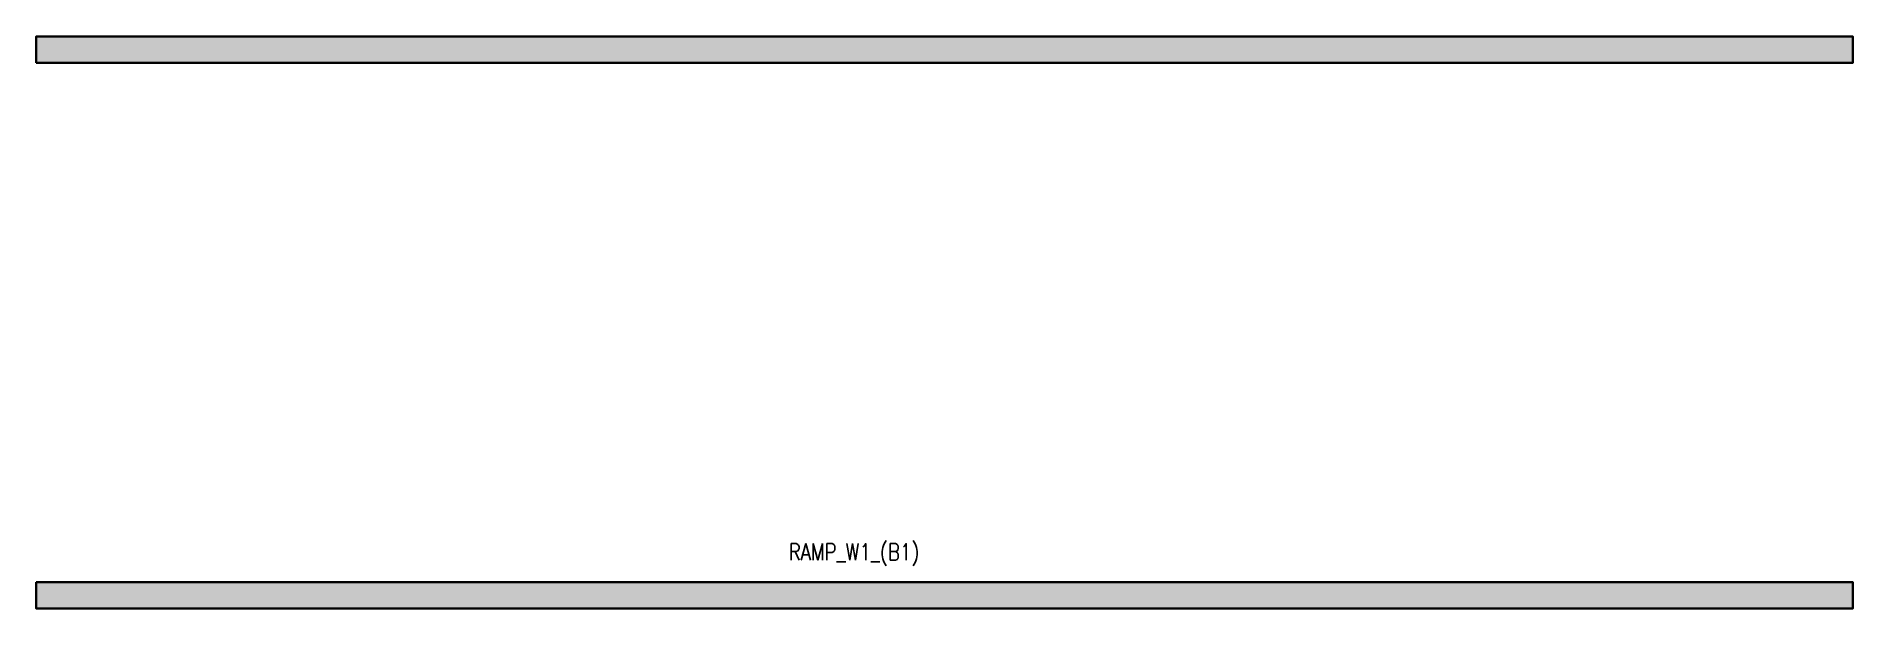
# Model space of a CAD drawing. Header units: millimetres. Extents: x 18000 to 45300, y 16900 to 25500.
import ezdxf

# ---------------------------------------------------------------- set-up
doc = ezdxf.new("R2010")
doc.units = ezdxf.units.MM
doc.header["$MEASUREMENT"] = 0
doc.layers.add('NDC_S_HATCH COLUMN AND WALL', color=251, linetype='Continuous', lineweight=13)
doc.layers.add('NDC_S_WALL', color=6, linetype='Continuous', lineweight=35)
doc.styles.add('NDC_BAR 2', font='romans.shx', dxfattribs={"width": 0.8})

msp = doc.modelspace()

# ---------------------------------------------------------------- hatches: boundary and pattern name
at = {"layer": 'NDC_S_HATCH COLUMN AND WALL'}
h = msp.add_hatch(color=256, dxfattribs=at)
h.dxf.hatch_style = 1
h.paths.add_polyline_path([(45300, 25500), (18000, 25500), (18000, 25100), (45300, 25100)])
h = msp.add_hatch(color=256, dxfattribs=at)
h.dxf.hatch_style = 1
h.paths.add_polyline_path([(45300, 17300), (18000, 17300), (18000, 16900), (45300, 16900)])

# ---------------------------------------------------------------- linework, layer by layer
at = {"layer": 'NDC_S_WALL', "ltscale": 200}
for points in [[(18000, 25100), (45300, 25100), (45300, 25500), (18000, 25500)], [(18000, 25100), (45300, 25100), (45300, 25500), (18000, 25500)], [(18000, 17300), (45300, 17300), (45300, 16900), (18000, 16900)], [(18000, 17300), (45300, 17300), (45300, 16900), (18000, 16900)]]:
    msp.add_lwpolyline(points, close=True, dxfattribs=at)

# ---------------------------------------------------------------- texts
at = {"layer": 'Defpoints', "style": 'NDC_BAR 2', "width": 0.8}
msp.add_text('RAMP_W1_(B1)', height=250, dxfattribs=at).set_placement((29309, 17627))

doc.saveas('drawing.dxf')
